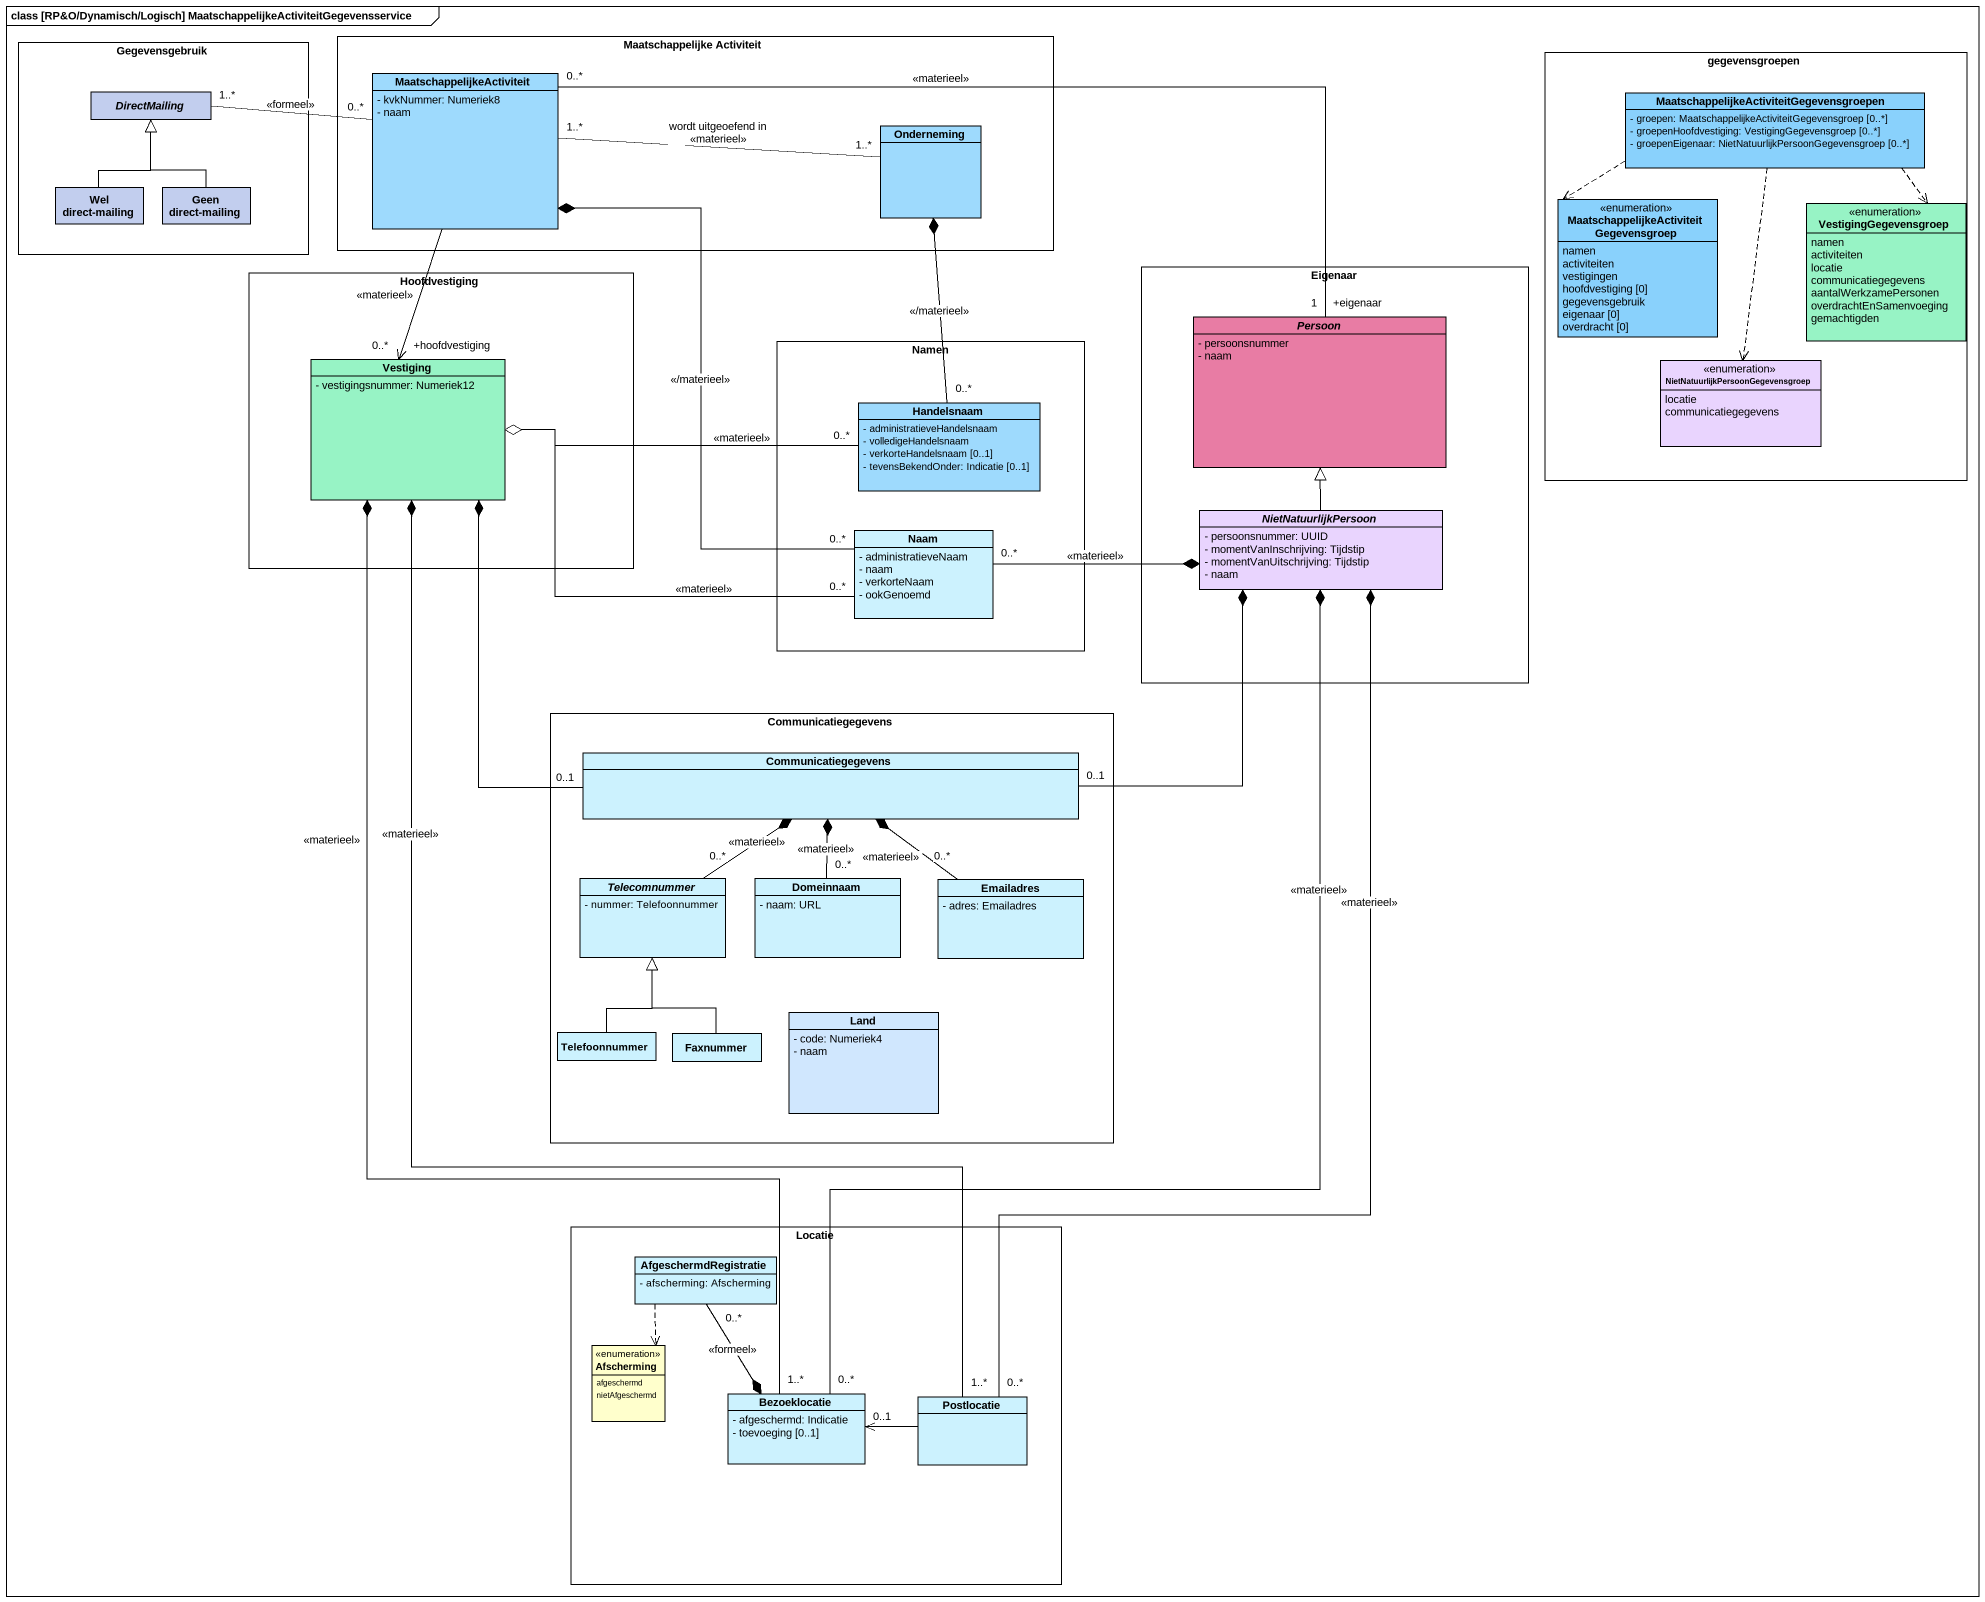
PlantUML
@startuml
mainframe class [RP&O/Dynamisch/Logisch] MaatschappelijkeActiviteitGegevensservice
hide circle
hide empty members
skinparam classAttributeIconSize 0
rectangle Gegevensgebruik {
  abstract class DirectMailing #C2CEEE
  class "Wel direct-mailing" as Wel_direct_mailing #C2CEEE
  class "Geen direct-mailing" as Geen_direct_mailing #C2CEEE
}
rectangle "Maatschappelijke Activiteit" as Maatschappelijke_Activiteit {
  class MaatschappelijkeActiviteit #9EDAFD {
    - kvkNummer: Numeriek8
    - naam
  }
  class Onderneming #9EDAFD
}
rectangle gegevensgroepen {
  class "MaatschappelijkeActiviteitGegevensgroepen" as MaatschappelijkeActiviteitGe #89D1FC {
    - groepen: MaatschappelijkeActiviteitGegevensgroep [0..*]
    - groepenHoofdvestiging: VestigingGegevensgroep [0..*]
    - groepenEigenaar: NietNatuurlijkPersoonGegevensgroep [0..*]
  }
  enum "MaatschappelijkeActiviteitGegevensgroep" as MaatschappelijkeActiviteitGe_2 #89D1FC {
    namen
    activiteiten
    vestigingen
    hoofdvestiging [0]
    gegevensgebruik
    eigenaar [0]
    overdracht [0]
  }
  enum VestigingGegevensgroep #97F3C5 {
    namen
    activiteiten
    locatie
    communicatiegegevens
    aantalWerkzamePersonen
    overdrachtEnSamenvoeging
    gemachtigden
  }
  enum "NietNatuurlijkPersoonGegevensgroep" as NietNatuurlijkPersoonGegeven #E9D4FE {
    locatie
    communicatiegegevens
  }
}
rectangle Eigenaar {
  abstract class Persoon #E87CA4 {
    - persoonsnummer
    - naam
  }
  abstract class NietNatuurlijkPersoon #E9D4FE {
    - persoonsnummer: UUID
    - momentVanInschrijving: Tijdstip
    - momentVanUitschrijving: Tijdstip
    - naam
  }
}
rectangle Hoofdvestiging {
  class Vestiging #97F3C5 {
    - vestigingsnummer: Numeriek12
  }
}
rectangle Namen {
  class Handelsnaam #9EDAFD {
    - administratieveHandelsnaam
    - volledigeHandelsnaam
    - verkorteHandelsnaam [0..1]
    - tevensBekendOnder: Indicatie [0..1]
  }
  class Naam #CCF2FE {
    - administratieveNaam
    - naam
    - verkorteNaam
    - ookGenoemd
  }
}
rectangle Communicatiegegevens {
  class "Communicatiegegevens" as Communicatiegegevens_2 #CCF2FE
  abstract class Telecomnummer #CCF2FE {
    - nummer: Telefoonnummer
  }
  class Domeinnaam #CCF2FE {
    - naam: URL
  }
  class Emailadres #CCF2FE {
    - adres: Emailadres
  }
  class Telefoonnummer #CCF2FE
  class Faxnummer #CCF2FE
  class Land #D0E7FE {
    - code: Numeriek4
    - naam
  }
}
rectangle Locatie {
  class AfgeschermdRegistratie #CCF2FE {
    - afscherming: Afscherming
  }
  enum Afscherming {
    afgeschermd
    nietAfgeschermd
  }
  class Bezoeklocatie #CCF2FE {
    - afgeschermd: Indicatie
    - toevoeging [0..1]
  }
  class Postlocatie #CCF2FE
}
MaatschappelijkeActiviteit "1..*" -right- "1..*" Onderneming : wordt uitgeoefend in\n<<materieel>>
MaatschappelijkeActiviteit --> "+hoofdvestiging\n0..*" Vestiging : <<materieel>>
MaatschappelijkeActiviteit "0..*" -right- "+eigenaar\n1" Persoon : <<materieel>>
DirectMailing "1..*" -right- "0..*" MaatschappelijkeActiviteit : <<formeel>>
MaatschappelijkeActiviteitGe ..> MaatschappelijkeActiviteitGe_2
MaatschappelijkeActiviteitGe ..> VestigingGegevensgroep
MaatschappelijkeActiviteitGe ..> NietNatuurlijkPersoonGegeven
Wel_direct_mailing -up-|> DirectMailing
Geen_direct_mailing -up-|> DirectMailing
Handelsnaam "0..*" -up-* Onderneming : <</materieel>>
Handelsnaam "0..*" -left-o Vestiging : <<materieel>>
Naam "0..*" -up-* MaatschappelijkeActiviteit : <</materieel>>
Naam "0..*" -left-o Vestiging : <<materieel>>
Naam "0..*" -right-* NietNatuurlijkPersoon : <<materieel>>
NietNatuurlijkPersoon -up-|> Persoon
Communicatiegegevens_2 "0..1" -up-* Vestiging
Communicatiegegevens_2 "0..1" -right-* NietNatuurlijkPersoon
Telecomnummer "0..*" -up-* Communicatiegegevens_2 : <<materieel>>
Domeinnaam "0..*" -up-* Communicatiegegevens_2 : <<materieel>>
Emailadres "0..*" -up-* Communicatiegegevens_2 : <<materieel>>
Telefoonnummer -up-|> Telecomnummer
Faxnummer -up-|> Telecomnummer
AfgeschermdRegistratie ..> Afscherming
AfgeschermdRegistratie "0..*" --* Bezoeklocatie : <<formeel>>
Bezoeklocatie "1..*" -up-* Vestiging : <<materieel>>
Bezoeklocatie "0..*" -up-* NietNatuurlijkPersoon : <<materieel>>
Postlocatie "1..*" -up-* Vestiging : <<materieel>>
Postlocatie "0..*" -up-* NietNatuurlijkPersoon : <<materieel>>
Postlocatie -left-> "0..1" Bezoeklocatie
@enduml
